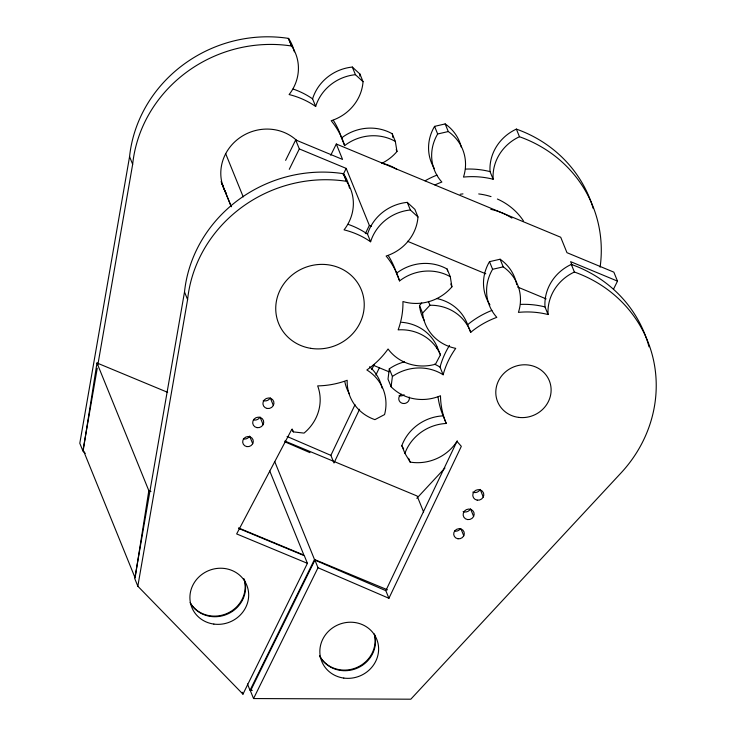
<?xml version="1.0" encoding="UTF-8"?>
<svg xmlns="http://www.w3.org/2000/svg" width="736" height="736" viewBox="0 0 736 736"><rect width="100%" height="100%" fill="white"/><g stroke="black" fill="none" stroke-linecap="round" stroke-linejoin="round"><path stroke-width="1.1" d="M489.955 304.87A44.638 41.869 -22.1 0 1 489.504 261.666L500.121 259.228L503.212 266.855A44.638 41.869 -22.1 0 1 518.429 312.386A83.692 78.494 -22.1 0 1 548.081 314.539L544.99 306.921A44.638 41.869 -22.1 0 1 571.302 264.408L574.402 272.026A133.915 125.598 -22.1 0 1 621.018 472.954L410.808 699.2L253.561 698.556L250.461 690.938L314.916 560.114L318.016 567.741L388.921 598.285L461.334 446.32L456.955 441.379A44.638 41.869 -22.1 0 1 410.173 462.098L404.91 453.312A44.638 41.869 -22.1 0 1 446.246 423.467A83.692 78.494 -22.1 0 1 440.487 395.747A44.638 41.869 -22.1 0 1 391.101 386.759L392.398 376.464L389.307 368.837A44.638 41.869 -22.1 0 1 404.423 361.873M96.977 362.977L83.26 450.184L135.102 577.861L148.819 490.654L96.977 362.977L167.652 392.343M389.307 368.837L388.01 379.141L391.101 386.759M294.354 51.833A44.638 41.869 -22.1 0 0 288.567 38.474L288.3 38.364A133.915 125.598 -22.1 0 0 129.564 156.658L79.801 443.293L82.892 450.92L85.284 453.367M82.892 450.92L97.253 368.212M97.842 364.817L132.664 164.275L129.564 156.658M349.517 188.186A44.638 41.869 -22.1 0 0 343.51 173.77L343.243 173.659A133.915 125.598 -22.1 0 0 184.506 291.953L134.743 578.597L137.834 586.215L242.963 694.158L307.418 563.334L304.327 555.708L238.832 528.503M137.834 586.215L187.597 299.58L184.506 291.953M333.592 462.033L330.878 455.363L355.019 404.708M371.772 369.564L374.238 364.394M333.978 462.99L359.591 409.234M375.848 375.121L379.298 367.88M388.921 598.285L385.82 590.668L457.249 440.772M401.516 322.276A44.638 41.869 -22.1 0 1 437.322 347.217L436.752 348.413M437.322 347.217L440.422 354.844L435.473 364.228A44.638 41.869 -22.1 0 1 388.065 348.993A83.692 78.494 -22.1 0 1 366.859 369.969A44.638 41.869 -22.1 0 1 384.56 414.58L374.909 419.64A44.638 41.869 -22.1 0 1 347.19 380.273A83.692 78.494 -22.1 0 1 317.667 385.885A44.638 41.869 -22.1 0 1 304.042 433.099L293.37 431.894L291.787 429.355L236.652 533.931L307.418 563.334M285.623 160.365L295.679 139.95L342.553 159.427L336.297 144.008L330.74 155.268M289.266 169.335L299.322 148.92L295.679 139.95M343.169 174.542L346.196 168.397L299.322 148.92M365.323 233.634L369.362 225.437L346.196 168.397M252.319 690.331L250.028 690.313L314.484 559.489L274.74 461.61M253.561 698.556L318.016 567.741M613.465 289.294L617.495 281.124L613.852 272.154L566.968 252.678L560.712 237.25L336.297 144.008M424.194 320.39A44.638 41.869 -22.1 0 1 419.492 305.495L421.719 302.974M392.398 376.464A44.638 41.869 -22.1 0 1 443.136 374.762A83.692 78.494 -22.1 0 1 455.713 348.367A44.638 41.869 -22.1 0 1 422.584 313.113L429.944 305.247L428.398 301.429M416.824 498.3L444.958 468.022M434.452 168.682A44.638 41.869 -22.1 0 1 434.571 126.371L445.179 123.924A44.638 41.869 -22.1 0 1 461.325 147.246M434.893 184.948A83.692 78.494 -22.1 0 1 441.867 182.059A44.638 41.869 -22.1 0 1 437.662 133.989L448.27 131.551A44.638 41.869 -22.1 0 1 463.487 177.082A83.692 78.494 -22.1 0 1 493.148 179.244A44.638 41.869 -22.1 0 1 519.46 136.73L516.368 129.104A44.638 41.869 -22.1 0 0 490.047 171.617L493.148 179.244M429.944 305.247A44.638 41.869 -22.1 0 1 470.709 332.332A83.692 78.494 -22.1 0 1 496.809 317.354A44.638 41.869 -22.1 0 1 492.605 269.293L503.212 266.855M288.3 38.364L291.668 46.101A44.638 41.869 -22.1 0 1 289.11 94.558A83.692 78.494 -22.1 0 1 315.67 106.462A44.638 41.869 -22.1 0 1 355.424 74.686L352.332 67.059A44.638 41.869 -22.1 0 0 312.579 98.845A83.692 78.494 -22.1 0 0 293.075 89.01M617.495 281.124L570.612 261.648L571.9 264.813M343.243 173.659L346.601 181.396A44.638 41.869 -22.1 0 1 344.052 229.853A83.692 78.494 -22.1 0 1 370.613 241.767A44.638 41.869 -22.1 0 1 410.366 209.981L407.266 202.363A44.638 41.869 -22.1 0 0 367.522 234.14A83.692 78.494 -22.1 0 0 348.018 224.314M369.362 225.437L371.478 226.32M407.468 241.27L485.797 273.82M517.555 287.012L546.14 298.89M373.18 365.212L389.059 371.818M284.86 441.048L417.11 496L423.586 511.962M148.819 490.654L150.926 491.528M238.492 527.914L303.894 555.091L269.762 471.031M314.484 559.489L387.486 589.821M287.086 436.494L330.878 455.363M284.97 441.867L309.994 452.658M314.916 560.114L385.82 590.668M352.332 67.059L359.941 74.06L363.041 81.687A44.638 41.869 -22.1 0 1 331.191 120.722A83.692 78.494 -22.1 0 1 344.641 145.599A44.638 41.869 -22.1 0 1 395.333 141.395L396.98 151.515A44.638 41.869 -22.1 0 1 381.91 163.263M355.424 74.686L363.041 81.687M407.266 202.363L414.883 209.355L417.974 216.982A44.638 41.869 -22.1 0 1 386.124 256.027A83.692 78.494 -22.1 0 1 399.584 280.904A44.638 41.869 -22.1 0 1 450.276 276.69L451.922 286.819A44.638 41.869 -22.1 0 1 402.942 301.53A83.692 78.494 -22.1 0 1 398.148 329.866A44.638 41.869 -22.1 0 1 440.422 354.844M410.366 209.981L417.974 216.982M403.696 449.034L401.819 445.685A44.638 41.869 -22.1 0 1 443.146 415.849A83.692 78.494 -22.1 0 1 438.04 397.008M445.179 123.924L448.27 131.551M434.571 126.371L437.662 133.989M489.504 261.666L492.605 269.293M333.316 120.299A83.692 78.494 -22.1 0 1 341.55 137.972A44.638 41.869 -22.1 0 1 392.242 133.768L395.333 141.395M388.258 255.594A83.692 78.494 -22.1 0 1 396.483 273.277A44.638 41.869 -22.1 0 1 447.175 269.072L450.276 276.69M436.549 298.494A44.638 41.869 -22.1 0 1 467.608 324.705L470.709 332.332M396.207 149.61L396.98 151.515M450.763 283.958L451.922 286.819M419.492 305.495L422.584 313.113M434.516 364.164A44.638 41.869 -22.1 0 1 440.036 367.144L443.136 374.762M341.55 137.972L344.641 145.599M396.483 273.277L399.584 280.904M480.176 489.412L483.267 497.039M443.146 415.849L446.246 423.467M288.567 38.474L291.668 46.101M343.51 173.77L346.601 181.396M312.579 98.845L315.67 106.462M367.522 234.14L370.613 241.767M473.625 516.451L470.525 508.834A5.584 5.235 -22.1 0 1 463.128 511.566M461.076 529.12L463.781 535.78M408.618 458.289L410.173 462.098M401.819 445.685L404.91 453.312M225.602 153.493L243.23 196.898M221.094 181.59L230.984 205.933M221.858 183.485L231.316 206.77M292.201 429.033L293.37 431.894M273.36 405.481L270.259 397.854A5.584 5.235 -22.1 0 1 263.258 400.632M263.129 424.644L260.038 417.018A5.584 5.235 -22.1 0 1 253.524 419.934M252.715 443.716L249.624 436.089A5.364 5.023 -22.1 0 1 243.368 438.895M247.434 683.928L250.028 690.313M242.19 692.254L242.963 694.158M447.175 269.072L447.552 270.949M392.242 133.768L392.49 135.028M392.61 135.654L392.96 137.549M548.081 314.539A44.638 41.869 -22.1 0 1 574.402 272.026M187.597 299.58A133.915 125.598 -22.1 0 1 346.334 181.286M349.471 394.008A44.638 41.869 -22.1 0 1 344.862 381.929M369.61 366.694A44.638 41.869 -22.1 0 1 382.012 387.964M244.554 580.078A29.642 27.802 -22.1 0 1 226.854 614.348A29.642 27.802 -22.1 0 1 190.072 602.618M571.302 264.408A133.915 125.598 -22.1 0 1 649.042 346.849M440.036 367.144A83.692 78.494 -22.1 0 1 449.53 345.359M467.608 324.705A83.692 78.494 -22.1 0 1 491.952 310.399M520.941 304.382A83.692 78.494 -22.1 0 1 544.99 306.921M500.121 259.228A44.638 41.869 -22.1 0 1 516.718 284.694M374.486 634.073A29.642 27.802 -22.1 0 1 356.316 668.527A29.642 27.802 -22.1 0 1 319.562 655.767M479.936 489.845A5.584 5.235 -22.1 0 1 472.77 492.145M460.46 528.568A5.364 5.023 -22.1 0 1 454.48 531.079M132.664 164.275A133.915 125.598 -22.1 0 1 291.392 45.982M226.559 193.844A44.638 41.869 -22.1 0 1 238.538 138.662A44.638 41.869 -22.1 0 1 296.893 140.659M359.941 74.06A44.638 41.869 -22.1 0 1 359.748 76.102M222.916 185.288A44.638 41.869 -22.1 0 1 221.895 183.393M519.46 136.73A133.915 125.598 -22.1 0 1 600.107 267.168M409.253 397.1A5.364 5.023 -22.1 0 1 405.794 403.181A5.364 5.023 -22.1 0 1 399.252 400.789A5.364 5.023 -22.1 0 1 401.359 394.211M516.368 129.104A133.915 125.598 -22.1 0 1 593.244 208.536M425.068 180.817A83.692 78.494 -22.1 0 1 437.009 175.094M466.008 169.078A83.692 78.494 -22.1 0 1 490.047 171.617M381.607 163.19A44.638 41.869 -22.1 0 1 397.054 169.538M404.138 394.772A5.364 5.023 -22.1 0 1 399.078 395.646M374.284 634.312A29.642 27.802 -22.1 0 1 355.911 667.892A29.642 27.802 -22.1 0 1 319.571 655.988M243.809 578.478A29.642 27.802 -22.1 0 1 227.847 613.097A29.642 27.802 -22.1 0 1 190.624 603.64M490.783 209.328A65.844 61.75 -22.1 0 1 511.916 218.086M460.202 194.258A65.844 61.75 -22.1 0 1 462.981 193.89M478.713 193.936A65.844 61.75 -22.1 0 1 491.022 196.613M497.389 199.033A65.844 61.75 -22.1 0 1 523.48 220.947M310.61 348.312A44.638 41.869 -22.1 0 0 362.13 291.962A44.638 41.869 -22.1 0 0 287.215 279.662A44.638 41.869 -22.1 0 0 310.61 348.312M257.039 427.644A5.584 5.235 -22.1 0 0 263.479 420.596A5.584 5.235 -22.1 0 0 254.122 419.06A5.584 5.235 -22.1 0 0 257.039 427.644M267.269 408.48A5.584 5.235 -22.1 0 0 273.709 401.433A5.584 5.235 -22.1 0 0 264.344 399.896A5.584 5.235 -22.1 0 0 267.269 408.48M246.864 446.605A5.364 5.023 -22.1 0 0 253.055 439.834A5.364 5.023 -22.1 0 0 244.058 438.362A5.364 5.023 -22.1 0 0 246.864 446.605M518.696 417.395A27.904 26.165 -22.1 0 0 549.433 381.009A27.904 26.165 -22.1 0 0 502.237 375.167A27.904 26.165 -22.1 0 0 518.696 417.395M467.59 519.57A5.584 5.235 -22.1 0 0 473.892 512.412A5.584 5.235 -22.1 0 0 464.49 511.051A5.584 5.235 -22.1 0 0 467.59 519.57M477.232 500.149A5.584 5.235 -22.1 0 0 483.534 493A5.584 5.235 -22.1 0 0 474.131 491.63A5.584 5.235 -22.1 0 0 477.232 500.149M457.985 538.77A5.364 5.023 -22.1 0 0 464.039 531.898A5.364 5.023 -22.1 0 0 455.004 530.592A5.364 5.023 -22.1 0 0 457.985 538.77M213.863 624.082A29.642 27.802 -22.1 0 0 247.02 585.819A29.642 27.802 -22.1 0 0 197 578.974A29.642 27.802 -22.1 0 0 213.863 624.082M343.795 678.077A29.642 27.802 -22.1 0 0 376.961 639.814A29.642 27.802 -22.1 0 0 326.931 632.969A29.642 27.802 -22.1 0 0 343.795 678.077"/></g></svg>
